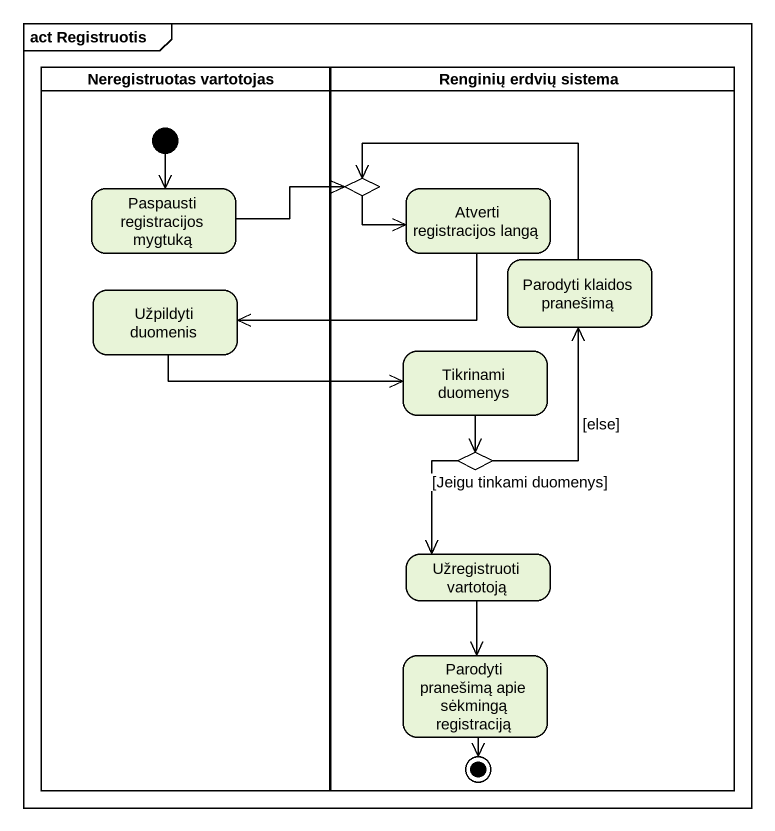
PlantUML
@startuml
mainframe act Registruotis
hide empty description
state "Neregistruotas vartotojas" as Neregistruotas_vartotojas <<partition>> {
  state "Paspausti registracijos mygtuką" as Paspausti_registracijos
  state "Užpildyti duomenis" as Užpildyti_duomenis
  [*] --> Paspausti_registracijos
}
state "Renginių erdvių sistema" as Renginių_erdvių_sistema <<partition>> {
  state choice1 <<choice>>
  state "Atverti registracijos langą" as Atverti_registracijos_langą
  state "Parodyti klaidos pranešimą" as Parodyti_klaidos_pranešimą
  state "Tikrinami duomenys" as Tikrinami_duomenys
  state choice2 <<choice>>
  state "Užregistruoti vartotoją" as Užregistruoti_vartotoją
  state "Parodyti pranešimą apie sėkmingą registraciją" as Parodyti_pranešimą_apie
  Parodyti_pranešimą_apie --> [*]
}
Paspausti_registracijos -right-> choice1
choice1 -right-> Atverti_registracijos_langą
Atverti_registracijos_langą -left-> Užpildyti_duomenis
Užpildyti_duomenis -right-> Tikrinami_duomenys
Parodyti_klaidos_pranešimą -left-> choice1
Tikrinami_duomenys --> choice2
choice2 -up-> Parodyti_klaidos_pranešimą : [else]
choice2 --> Užregistruoti_vartotoją : [Jeigu tinkami duomenys]
Užregistruoti_vartotoją --> Parodyti_pranešimą_apie
@enduml
